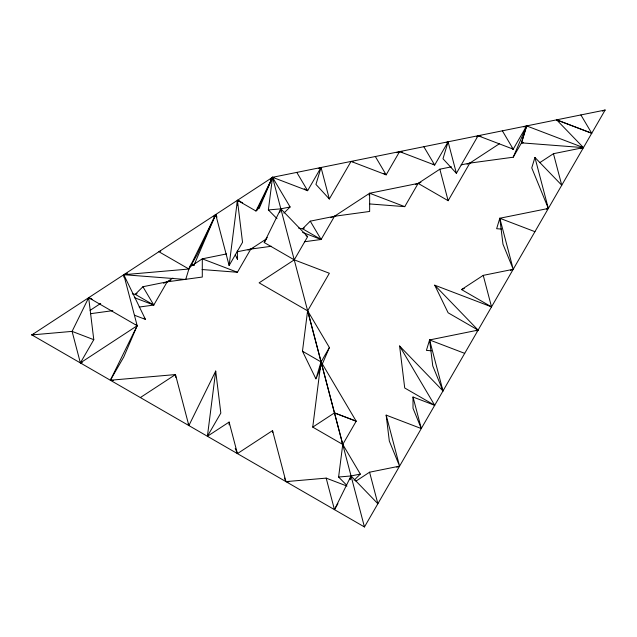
<?xml version="1.0" encoding="UTF-8"?>
<svg xmlns="http://www.w3.org/2000/svg" width="637" height="637" viewBox="0 0 637 637"><rect width="100%" height="100%" fill="white"/><g stroke="black" fill="none" stroke-linecap="round" stroke-linejoin="round"><path stroke-width="0.96" d="M434.705 405.307L404.718 387.989L399.598 346.01L434.705 405.307L413.007 397.01L413.007 408.261L421.296 428.534L364.46 526.958L31.85 334.903L272.525 177.325L290.106 206.969L283.887 213.14M315.888 378.824L302.471 351.202L307.583 310.896L307.822 312.871M342.045 442.667L342.73 444.443L312.743 427.124L320.992 361.912L302.471 351.202M288.887 481.851L285.941 481.628L272.532 430.612L237.426 453.608L229.113 422.076L207.407 436.281L215.704 371.076L188.878 425.58L188.138 423.796M364.444 526.966L272.548 177.317L257.531 209.812L255.947 211.014L237.418 200.313L242.538 242.299L229.129 265.518L237.418 200.313L242.665 202.789M276.984 218.642L268.376 209.931L272.525 177.325L255.947 211.014M346.552 485.076L338.605 477.033L342.754 444.427L307.703 310.88L329.393 347.531L322.115 364.515M88.097 299.597L88.67 297.718L91.417 298.769M217.01 217.193L215.712 214.51L188.886 269.029L185.717 279.492L123.777 274.698L124.135 277.644M279.683 212.647L280.813 208.856L268.376 209.931M369.07 195.153L369.643 193.25L418.159 183.392L420.922 182.309M270.438 179.379L272.517 177.309L605.15 110.034L478.108 330.109L429.585 339.943L426.424 350.398L431.329 350.78M546.49 209.159L548.33 208.434L531.76 167.905L534.921 157.443L548.33 208.45L499.806 218.252L496.645 228.715L501.55 229.089M82.348 362.644L80.373 362.915L93.782 339.688L72.085 331.391L80.373 362.915L137.178 325.73L123.761 357.007L110.36 380.233L113.306 380.472M274.467 177.596L272.517 177.277L259.108 208.602L257.3 207.909M320.578 368.09L315.976 378.808L321.008 361.896L321.47 365.821M461.124 164.872L469.827 163.104L513.223 157.204L526.632 125.919L583.444 147.617L580.681 148.716M137.178 325.73L110.36 380.233L175.462 374.572L188.87 425.58M290.106 206.969L280.837 208.84L307.655 236.63L294.246 259.864L259.116 282.844L307.639 310.864L329.353 273.265L294.238 259.848L264.236 242.546L280.813 208.856M284.484 478.045L285.949 481.628L326.176 478.124L334.457 509.648L351.035 475.958L360.319 474.071L342.762 444.419L356.187 421.2L321.12 361.896L329.393 347.531M369.428 203.928L404.758 206.643L418.159 183.392L439.841 169.187L451.45 166.83M139.153 307.058L153.78 305.051L167.197 281.817L142.927 286.73L135.251 294.358L132.321 293.88M33.697 334.194L31.858 334.919L72.085 331.383L88.662 297.694L137.178 325.714L123.777 274.714L188.886 269.029L197.175 254.673L215.712 214.51L229.129 265.518M202.072 269.531L237.41 272.262L250.827 249.027L237.243 251.774M264.236 242.546L267.214 237.386M318.309 168.558L321.048 167.483L315.944 184.404L329.329 198.991L351.043 161.424L353.002 161.726M207.407 436.281L220.824 413.055L215.704 371.076M304.534 241.742L321.112 239.48L334.513 216.246L369.643 193.25L404.758 206.643M446.274 142.529L448.098 141.812L442.986 158.74L456.395 173.32L478.084 135.745L481.015 136.222M415.388 184.483L418.159 183.392L448.137 200.703L469.827 163.104L499.464 143.707M513.223 157.204L521.512 142.847L526.632 125.919L523.901 126.986M334.465 509.648L337.936 503.62M386.157 415.125L399.566 466.141L389.326 441.075L386.157 415.125L421.272 428.55L478.116 330.125L434.713 285.177L491.525 306.883L483.236 275.367L513.223 269.3L510.452 270.383M213.634 216.572L215.712 214.518L194.006 265.143L190.105 265.669M369.643 193.25L369.651 211.452L334.552 216.254L310.259 221.158L302.575 228.779L298.673 228.15M354.1 480.234L360.319 474.071M90.096 310.37L100.71 303.419M226.565 253.932L202.295 258.837L202.295 277.047L167.173 281.833L172.89 278.09M189.229 267.397L202.295 258.837L237.41 272.262M266.409 238.907L250.898 249.067L271.378 246.272M476.452 136.812L478.084 135.745L513.207 149.154L502.37 130.816M140.347 397.568L175.462 374.572L175.812 377.454M539.794 162.642L553.457 153.692L583.452 147.633L556.627 119.852L591.733 133.26L580.888 114.939M491.525 306.883L461.53 289.572L483.236 275.367M312.743 427.124L334.433 412.919M355.924 481.142L369.587 472.2L399.574 466.133L396.803 467.224M396.851 152.689L399.59 151.614L402.504 152.1M160.715 251.002L158.892 251.719L188.886 269.029M134.479 315.227L145.475 319.424L123.777 274.73L127.472 273.265M137.074 293.641L135.251 294.358L153.78 305.051L142.927 286.73M163.542 283.25L167.197 281.817M471.667 162.395L467.064 164.195M167.173 281.833L170.827 280.399M248.056 250.118L253.669 247.984M304.398 228.062L302.575 228.779L321.112 239.48L310.259 221.158M330.858 217.679L336.376 215.537M602.411 111.109L605.15 110.034M461.53 289.572L464.301 288.489M476.269 330.85L478.116 330.125L448.129 312.799L434.713 285.177M523.471 142.577L521.52 142.839L526.632 125.919L513.223 149.146L511.535 148.174L513.207 149.154M523.479 142.592L521.528 142.855L583.444 147.617M123.777 274.714L126.707 274.316M90.39 313.715L112.821 310.649M31.858 334.919L33.785 334.656M338.605 477.033L351.035 475.95L377.868 503.724L369.587 472.2M556.619 119.86L591.733 133.26M351.051 161.408L386.165 174.833L399.59 151.614L434.689 165.031L448.098 141.812L456.395 173.32M499.806 218.252L513.223 269.26L502.975 244.202L499.806 218.252L534.921 231.669M272.517 177.277L307.631 190.694L321.048 167.483L329.329 198.991M240.117 201.34L237.41 200.305L237.41 205.21M302.631 232.425L321.112 239.48M399.598 346.01L442.994 390.951L432.754 365.893L429.585 339.943L464.699 353.36M134.375 297.646L153.78 305.051M334.489 412.895L356.187 421.2L334.489 412.903M326.176 478.124L346.966 486.063M92.238 299.382L88.662 297.694L93.782 339.68M433.009 164.059L434.689 165.031L423.836 146.717M383.641 173.375L386.165 174.833L375.328 156.511M304.263 188.751L307.631 190.694L296.786 172.38M305.943 235.634L307.655 236.63M534.921 157.443L561.746 185.216L553.457 153.692M144.097 317.998L145.475 319.424M135.904 324.321L137.178 325.714M235.244 254.744L237.41 259.219L237.41 250.381M235.236 448.313L237.394 453.6M439.841 169.187L448.137 200.703M429.585 339.943L443.002 390.951M413.007 397.01L421.296 428.534M342.754 444.427L343.001 446.37M321.12 361.896L321.589 365.797M307.703 310.88L307.942 312.847M272.525 177.325L272.787 179.276M272.532 430.612L272.771 432.539M237.171 257.268L237.41 259.219M229.113 422.076L229.113 424.887M351.035 475.95L349.888 479.757L351.051 475.95M194.006 265.143L191.235 264.084L194.006 265.143"/></g></svg>
